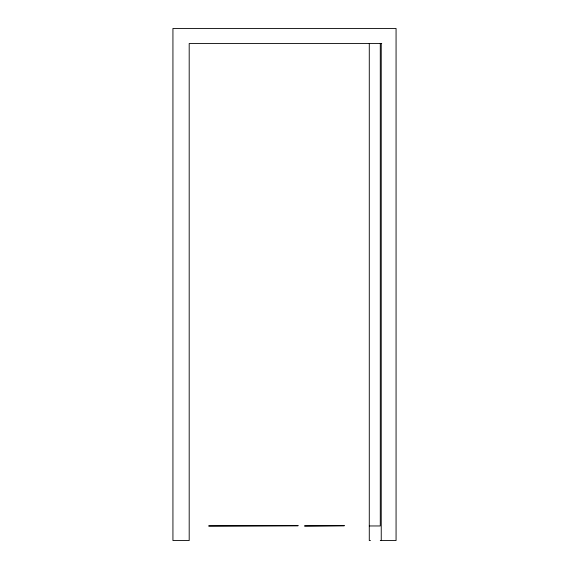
<?xml version="1.0" encoding="UTF-8"?>
<svg xmlns="http://www.w3.org/2000/svg" width="569" height="569" viewBox="0 0 569 569"><rect width="100%" height="100%" fill="white"/><g stroke="black" fill="none" stroke-linecap="round" stroke-linejoin="round"><path stroke-width="0.85" d="M381.721 43.514L189.193 43.514L189.193 540.55L172.933 540.55L172.933 28.45L396.067 28.45L396.067 540.55L380.284 540.55M369.281 525.962L380.284 525.962L380.284 43.514M370.476 540.55L369.281 540.55L369.281 43.514M381.244 43.514L381.244 540.55M298.078 525.72L208.78 525.962L298.078 525.72M344.288 525.72L304.621 525.962L344.288 525.72"/></g></svg>
